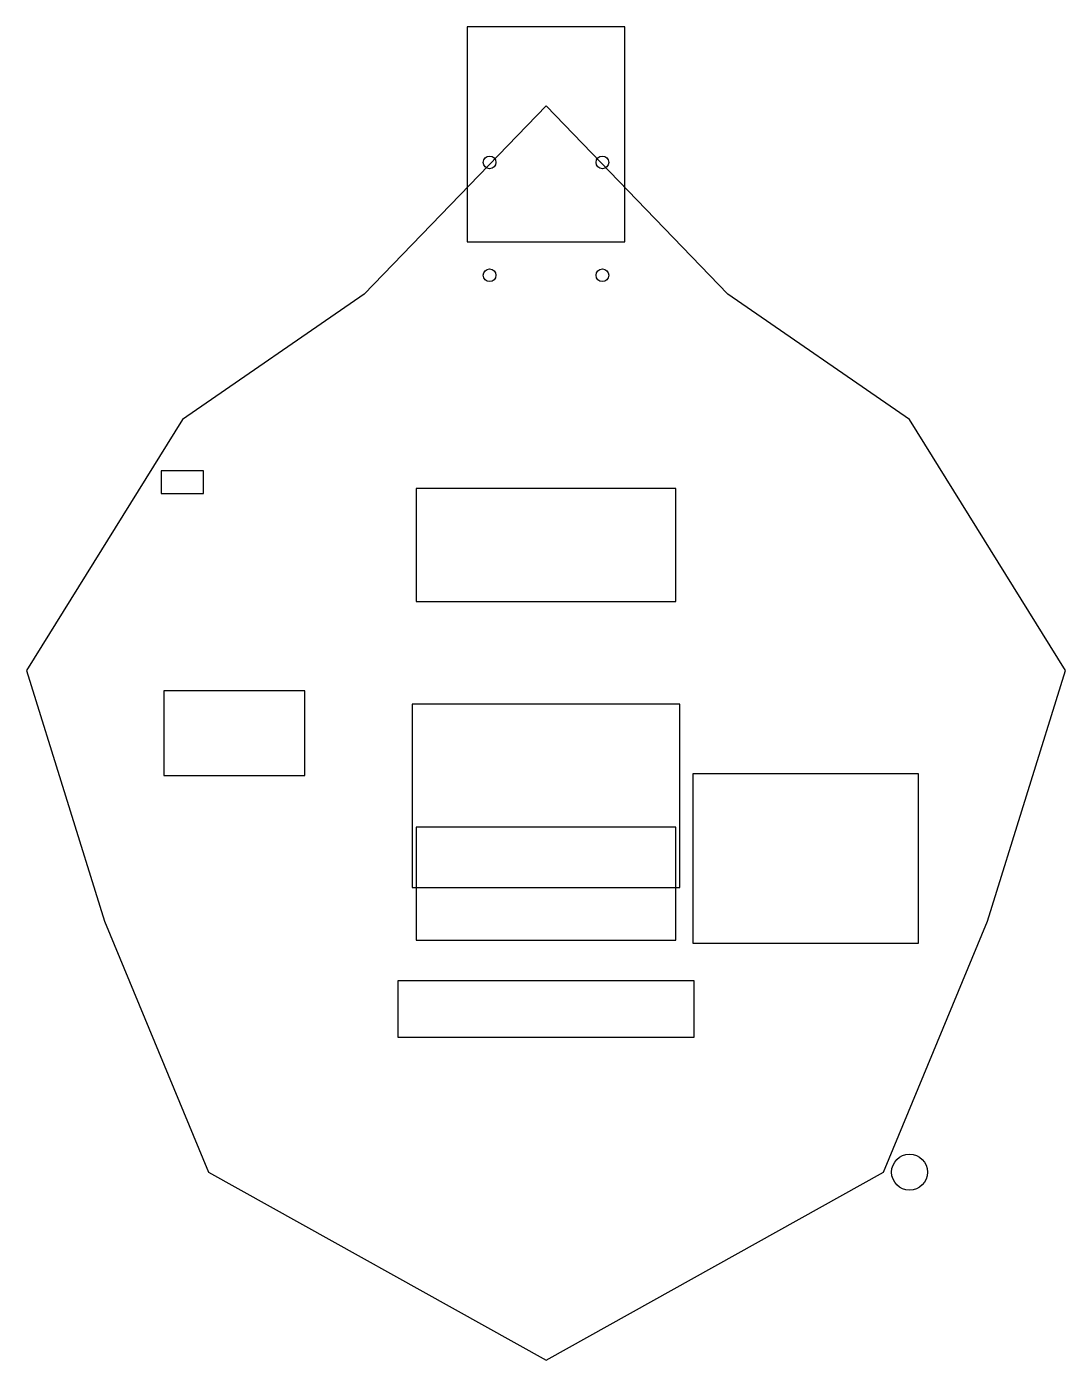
# Model space of a CAD drawing. Header units: metres. Extents: x -184 to 184, y -222 to 250.
import ezdxf

# ---------------------------------------------------------------- set-up
doc = ezdxf.new("R2010")
doc.units = ezdxf.units.M
for name, color, linetype in [('ANTENNA', 7, 'Continuous'), ('ARDUINO_POCKET', 7, 'Continuous'), ('BODY_OUTLINE', 7, 'Continuous'), ('BOLT_HOLES', 7, 'Continuous'), ('BRIDGE_PICKUP', 7, 'Continuous'), ('BRIDGE_ROUTE', 7, 'Continuous'), ('NECK_PICKUP', 7, 'Continuous'), ('NECK_POCKET', 7, 'Continuous'), ('OUTPUT_JACK', 7, 'Continuous'), ('PI_CAVITY', 7, 'Continuous'), ('USB_PORT', 7, 'Continuous')]:
    doc.layers.add(name, color=color, linetype=linetype)

msp = doc.modelspace()

# ---------------------------------------------------------------- linework, layer by layer
at = {"layer": 'ANTENNA'}
msp.add_lwpolyline([(-135.49, -15), (-85.49, -15), (-85.49, 15), (-135.49, 15)], close=True, dxfattribs=at)
at = {"layer": 'ARDUINO_POCKET'}
msp.add_lwpolyline([(52.075, -74.45), (132.075, -74.45), (132.075, -14.45), (52.075, -14.45)], close=True, dxfattribs=at)
at = {"layer": 'BODY_OUTLINE'}
msp.add_lwpolyline([(0, -222.25), (119.6975, -155.575), (156.5275, -66.675), (184.15, 22.225), (128.905, 111.125), (64.4525, 155.575), (0, 222.25), (-64.4525, 155.575), (-128.905, 111.125), (-184.15, 22.225), (-156.5275, -66.675), (-119.6975, -155.575)], close=True, dxfattribs=at)
at = {"layer": 'BOLT_HOLES'}
for centre in [(-20, 202.25), (20, 202.25), (-20, 162.25), (20, 162.25)]:
    msp.add_circle(centre, 2.25, dxfattribs=at)
at = {"layer": 'BRIDGE_PICKUP'}
msp.add_lwpolyline([(-46, -73.34), (46, -73.34), (46, -33.34), (-46, -33.34)], close=True, dxfattribs=at)
at = {"layer": 'BRIDGE_ROUTE'}
msp.add_lwpolyline([(-52.5, -107.79), (52.5, -107.79), (52.5, -87.79), (-52.5, -87.79)], close=True, dxfattribs=at)
at = {"layer": 'NECK_PICKUP'}
msp.add_lwpolyline([(-46, 46.675), (46, 46.675), (46, 86.675), (-46, 86.675)], close=True, dxfattribs=at)
at = {"layer": 'NECK_POCKET'}
msp.add_lwpolyline([(-27.95, 174.15), (27.95, 174.15), (27.95, 250.35), (-27.95, 250.35)], close=True, dxfattribs=at)
at = {"layer": 'OUTPUT_JACK'}
msp.add_circle((128.905, -155.575), 6.35, dxfattribs=at)
at = {"layer": 'PI_CAVITY'}
msp.add_lwpolyline([(-47.5, -54.725), (47.5, -54.725), (47.5, 10.275), (-47.5, 10.275)], close=True, dxfattribs=at)
at = {"layer": 'USB_PORT'}
msp.add_lwpolyline([(-136.405, 84.9), (-121.405, 84.9), (-121.405, 92.9), (-136.405, 92.9)], close=True, dxfattribs=at)

doc.saveas('drawing.dxf')
